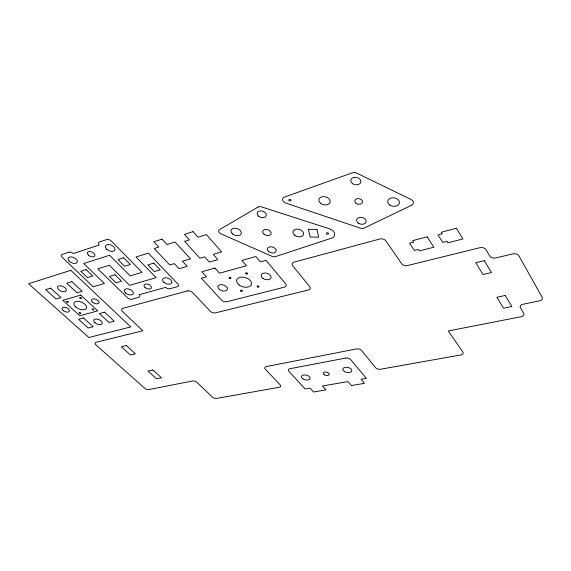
<?xml version="1.0" encoding="UTF-8"?>
<svg xmlns="http://www.w3.org/2000/svg" width="571" height="571" viewBox="0 0 571 571"><rect width="100%" height="100%" fill="white"/><g stroke="black" fill="none" stroke-linecap="round" stroke-linejoin="round"><path stroke-width="0.86" d="M258.056 207.066L219.457 229.642A3.569 2.334 19.6 0 0 220.877 233.81L272.117 256.365A3.512 2.291 16.2 0 0 275.422 256.636L331.351 238.235A7.38 5.039 13.2 0 0 334.62 233.589A7.38 5.039 13.2 0 0 329.417 228.785L261.439 206.88A3.719 2.555 18.1 0 0 258.056 207.066M411.563 205.26L364.434 227.95A4.539 3.155 10.8 0 1 360.144 228.086L285.907 203.119A4.554 3.205 16.5 0 1 282.638 200.043A4.554 3.205 16.5 0 1 284.522 197.052L352.264 172.863A4.811 3.554 11.6 0 1 356.911 173.191L411.12 199.507A4.775 3.433 7.2 0 1 411.563 205.26M68.913 252.196L62.189 254.438A3.326 1.877 25 0 0 62.153 257.257L93.237 286.77L104.386 283.473L83.709 263.531L109.596 255.266L130.174 275.836L142.065 272.317L111.259 240.991A3.433 2.048 24.2 0 0 106.677 239.584L99.49 241.983A3.412 2.02 24.3 0 0 99.29 244.959L73.352 253.545A3.34 1.899 24.9 0 0 68.913 252.196M162.007 239.149L153.792 241.769L158.802 247.1L154.241 248.528L169.758 264.951L174.305 263.609L179.087 268.698L187.231 266.336L182.463 261.197L190.471 258.834L175.054 242.018L167.003 244.538L162.007 239.149M70.854 270.326L28.55 283.73L88.848 337.504L130.78 326.926L70.854 270.326M193.034 231.633L184.426 234.367L189.372 239.863L184.583 241.347L199.9 258.256L204.661 256.857L209.371 262.096L217.901 259.641L213.204 254.345L221.598 251.882L206.409 234.56L197.966 237.186L193.034 231.633M86.093 269.576L80.732 271.254L87.442 277.656L92.802 276.014L86.093 269.576M123.693 257.792L117.969 259.591L124.635 266.286L130.352 264.537L123.693 257.792M109.325 265.265L97.798 268.848L127.668 297.912A3.162 1.777 21.6 0 0 131.901 299.197L138.774 297.298A3.176 1.799 21.4 0 0 139.124 294.729L165.619 287.37A3.248 1.906 20.5 0 0 169.98 288.698L177.31 286.678A3.262 1.927 20.3 0 0 177.831 283.973L148.346 253.139L136.019 256.971L156.168 277.663L129.61 285.322L109.325 265.265M50.626 288.134L45.651 289.654L56.022 299.004L60.997 297.541L50.626 288.134M71.846 281.631L66.679 283.216L77.028 292.809L82.195 291.289L71.846 281.631M115.021 274.787L109.496 276.443L116.034 282.838L121.552 281.217L115.021 274.787M153.749 263.131L147.846 264.908L154.327 271.589L160.215 269.862L153.749 263.131M80.754 295.086L62.824 300.317L79.869 315.763L97.755 310.867L80.754 295.086M214.903 268.077L201.827 271.767L206.452 276.814L201.313 278.234L221.555 300.132A3.883 2.32 17.8 0 0 226.794 301.731L284.387 287.156A4.054 2.541 15.2 0 0 285.621 283.773L265.986 260.312L260.34 261.875L255.829 256.529L241.89 260.462L246.436 265.729L219.507 273.195L214.903 268.077M83.452 317.919L78.498 319.26L88.205 328.004L93.152 326.712L83.452 317.919M104.579 312.194L99.44 313.586L109.104 322.551L114.243 321.216L104.579 312.194M187.324 290.953L122.715 308.397A3.704 2.034 21.4 0 0 122.387 311.331L142.8 330.773L96.135 342.272A3.469 1.777 21.3 0 0 95.942 344.863L144.613 388.209A3.262 1.613 18.8 0 0 149.01 389.529L192.427 381.028A3.347 1.727 17.4 0 1 196.974 382.399L212.355 397.052A3.298 1.677 16.5 0 0 216.809 398.387L279.14 387.288A3.462 1.849 14.4 0 0 280.168 384.861L265.265 369.159A3.547 1.941 14.9 0 1 266.257 366.589L356.468 348.938A3.811 2.205 11 0 1 361.579 350.487L375.575 367.71A3.761 2.127 10.1 0 0 380.579 369.23L460.747 354.955A4.033 2.341 6.2 0 0 462.867 352.022L448.278 330.973L521.095 316.727A4.425 2.698 2.6 0 0 523.721 313.336L520.388 307.712A4.489 2.755 2.1 0 1 523.043 304.229L539.388 300.903A4.582 2.834 1.3 0 0 542.193 297.327L518.903 255.808A4.754 3.133 1.2 0 0 512.758 253.902L495.842 257.914A4.704 3.119 2.4 0 1 489.761 256.022L485.971 249.627A4.696 3.141 3 0 0 479.84 247.721L407.544 265.536A4.425 2.934 8 0 1 401.684 263.723L385.839 240.855A4.489 3.055 9.4 0 0 379.822 238.992L294.044 262.146A4.19 2.719 14.7 0 0 292.723 265.765L309.66 286.606A4.076 2.57 13.9 0 1 308.297 289.997L215.495 312.858A3.804 2.22 18 0 1 210.364 311.302L192.57 292.552A3.876 2.291 19.4 0 0 187.324 290.953M456.386 228.272L441.29 232.247L442.247 233.767L438 234.881L442.753 242.39L446.986 241.305L447.921 242.796L462.91 238.971L456.386 228.272M427.151 236.829L412.655 240.641L413.64 242.111L409.55 243.182L414.432 250.469L418.5 249.434L419.464 250.883L433.86 247.214L427.151 236.829M126.377 345.555L121.366 346.74L130.402 354.991L135.398 353.849L126.377 345.555M484.294 260.654L475.743 262.681L482.973 274.494L491.453 272.56L484.294 260.654M152.921 369.965L147.946 371.014L156.468 378.794L161.429 377.788L152.921 369.965M505.228 295.471L496.891 297.234L503.586 308.183L511.866 306.506L505.228 295.471M345.662 358.088L289.925 368.709A3.569 1.97 13.9 0 0 288.819 371.293L305.15 388.994L310.046 388.144L313.565 391.992L325.934 389.886L322.444 385.996L347.932 381.578L351.365 385.561L364.441 383.341L361.043 379.301L366.354 378.38L350.687 359.616A3.733 2.127 11.5 0 0 345.662 358.088M316.969 229.435L308.376 229.306L310.16 237.036L318.682 237.186L316.969 229.435M324.314 374.769A3.012 1.67 12.4 0 0 329.167 374.54A3.012 1.67 12.4 0 0 325.292 372.028A3.012 1.67 12.4 0 0 324.314 374.769M344.556 371.614A4.597 2.577 11.5 0 0 351.843 370.922A4.597 2.577 11.5 0 0 345.662 367.281A4.597 2.577 11.5 0 0 344.556 371.614M303.001 378.937A4.447 2.434 13.3 0 0 310.103 378.616A4.447 2.434 13.3 0 0 304.307 374.926A4.447 2.434 13.3 0 0 303.001 378.937M219.4 289.44A4.939 2.998 18.1 0 0 227.358 289.518A4.939 2.998 18.1 0 0 221.362 284.629A4.939 2.998 18.1 0 0 219.4 289.44M262.796 278.248A5.096 3.212 16.2 0 0 270.989 277.877A5.096 3.212 16.2 0 0 264.58 272.981A5.096 3.212 16.2 0 0 262.796 278.248M239.156 284.986A7.694 4.754 17.2 0 0 251.397 284.472A7.694 4.754 17.2 0 0 241.597 277.121A7.694 4.754 17.2 0 0 239.156 284.986M245.973 273.759A1.014 0.635 17.3 0 0 247.628 273.766A1.014 0.635 17.3 0 0 246.408 272.745A1.014 0.635 17.3 0 0 245.973 273.759M229.342 278.27A1.006 0.621 18 0 0 230.962 278.277A1.006 0.621 18 0 0 229.742 277.27A1.006 0.621 18 0 0 229.342 278.27M257.407 286.87A0.999 0.621 16.4 0 0 259.013 286.799A0.999 0.621 16.4 0 0 257.742 285.85A0.999 0.621 16.4 0 0 257.407 286.87M240.812 291.11A0.992 0.607 17.2 0 0 242.418 291.124A0.992 0.607 17.2 0 0 241.233 290.147A0.992 0.607 17.2 0 0 240.812 291.11M69.277 261.19A4.968 2.805 24.6 0 0 77.171 262.389A4.968 2.805 24.6 0 0 71.725 256.971A4.968 2.805 24.6 0 0 69.277 261.19M88.312 255.023A4.026 2.327 24.3 0 0 94.757 255.986A4.026 2.327 24.3 0 0 90.411 251.554A4.026 2.327 24.3 0 0 88.312 255.023M106.77 249.291A5.103 3.019 23.9 0 0 114.857 250.091A5.103 3.019 23.9 0 0 109.018 244.559A5.103 3.019 23.9 0 0 106.77 249.291M163.884 282.381A4.911 2.905 20.7 0 0 171.75 282.838A4.911 2.905 20.7 0 0 165.954 277.791A4.911 2.905 20.7 0 0 163.884 282.381M145.148 287.591A3.876 2.241 21.3 0 0 151.294 287.955A3.876 2.241 21.3 0 0 146.647 284.008A3.876 2.241 21.3 0 0 145.148 287.591M125.513 292.952A4.775 2.705 21.8 0 0 133.179 293.794A4.775 2.705 21.8 0 0 127.768 288.812A4.775 2.705 21.8 0 0 125.513 292.952M289.176 200.649A1.142 0.799 16.3 0 0 291.046 200.542A1.142 0.799 16.3 0 0 289.675 199.35A1.142 0.799 16.3 0 0 289.176 200.649M356.154 203.326A3.89 2.791 11.1 0 0 362.457 202.298A3.89 2.791 11.1 0 0 357.389 198.644A3.89 2.791 11.1 0 0 356.154 203.326M389.922 205.146A5.931 4.261 8.4 0 0 399.422 203.09A5.931 4.261 8.4 0 0 391.428 197.909A5.931 4.261 8.4 0 0 389.922 205.146M358.231 223.118A4.868 3.405 10.9 0 0 366.125 221.926A4.868 3.405 10.9 0 0 359.801 217.423A4.868 3.405 10.9 0 0 358.231 223.118M320.631 203.376A5.767 4.104 13.8 0 0 330.045 202.377A5.767 4.104 13.8 0 0 322.851 196.61A5.767 4.104 13.8 0 0 320.631 203.376M352.528 183.641A5.103 3.754 11.5 0 0 360.793 182.213A5.103 3.754 11.5 0 0 354.141 177.338A5.103 3.754 11.5 0 0 352.528 183.641M326.676 233.967A1.106 0.757 13.2 0 0 328.475 233.775A1.106 0.757 13.2 0 0 327.069 232.718A1.106 0.757 13.2 0 0 326.676 233.967M258.613 216.209A4.732 3.233 17.8 0 0 266.243 215.752A4.732 3.233 17.8 0 0 260.376 210.892A4.732 3.233 17.8 0 0 258.613 216.209M268.798 251.611A4.525 2.962 16.4 0 0 276.136 251.29A4.525 2.962 16.4 0 0 270.561 246.786A4.525 2.962 16.4 0 0 268.798 251.611M264.016 234.189A4.34 2.898 17.1 0 0 271.025 233.825A4.34 2.898 17.1 0 0 265.665 229.442A4.34 2.898 17.1 0 0 264.016 234.189M294.814 235.366A5.474 3.704 15.1 0 0 303.601 234.438A5.474 3.704 15.1 0 0 296.535 229.178A5.474 3.704 15.1 0 0 294.814 235.366M232.433 233.853A5.375 3.54 18.9 0 0 241.176 233.874A5.375 3.54 18.9 0 0 234.838 228.2A5.375 3.54 18.9 0 0 232.433 233.853M63.238 310.553A3.897 2.048 23.1 0 0 69.327 311.252A3.897 2.048 23.1 0 0 64.68 307.312A3.897 2.048 23.1 0 0 63.238 310.553M58.677 289.618A4.732 2.548 23.9 0 0 66.186 290.803A4.732 2.548 23.9 0 0 60.933 285.8A4.732 2.548 23.9 0 0 58.677 289.618M94.972 322.765A4.511 2.391 21.9 0 0 102.13 323.607A4.511 2.391 21.9 0 0 96.884 319.075A4.511 2.391 21.9 0 0 94.972 322.765M92.595 302.252A3.983 2.17 22.6 0 0 98.89 302.965A3.983 2.17 22.6 0 0 94.251 298.883A3.983 2.17 22.6 0 0 92.595 302.252M75.85 307.055A6.773 3.619 22.9 0 0 86.507 308.283A6.773 3.619 22.9 0 0 78.548 301.388A6.773 3.619 22.9 0 0 75.85 307.055M92.423 309.646A0.921 0.492 22.4 0 0 93.88 309.81A0.921 0.492 22.4 0 0 92.802 308.875A0.921 0.492 22.4 0 0 92.423 309.646M80.019 298.176A0.935 0.507 23.1 0 0 81.489 298.34A0.935 0.507 23.1 0 0 80.383 297.377A0.935 0.507 23.1 0 0 80.019 298.176M66.957 301.959A0.928 0.492 23.3 0 0 68.406 302.116A0.928 0.492 23.3 0 0 67.299 301.174A0.928 0.492 23.3 0 0 66.957 301.959M79.39 313.243A0.914 0.485 22.7 0 0 80.818 313.408A0.914 0.485 22.7 0 0 79.74 312.487A0.914 0.485 22.7 0 0 79.39 313.243"/></g></svg>
